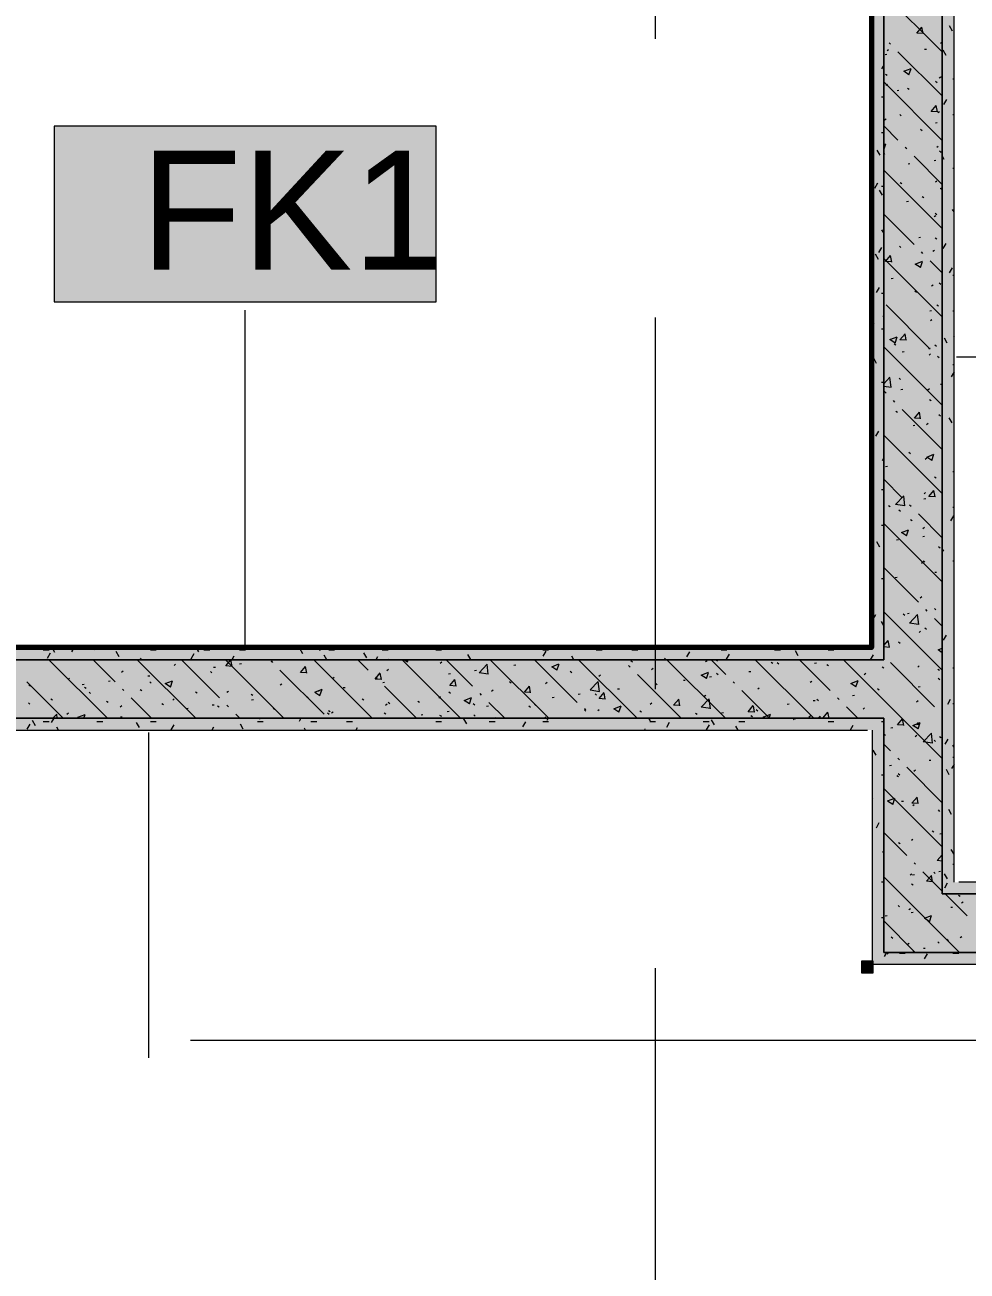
# Model space of a CAD drawing. Header units: millimetres. Extents: x -3817 to 677485, y -22715 to 103890.
# Drawn here: x 79826 to 81436, y 16517 to 18646 of the extents above; entities that cross this region are included whole.
import ezdxf

# ---------------------------------------------------------------- set-up
doc = ezdxf.new("R2010")
doc.units = ezdxf.units.MM
doc.layers.add('PDF _Геометрия', color=7, linetype='Continuous', true_color=0x1d1d1d)
doc.layers.add('PDF _Сплошная заливка', color=7, linetype='Continuous', true_color=0xffffff)
doc.layers.add('PDF _Текст', color=7, linetype='Continuous')
doc.styles.add('PDF GOST-Common', font='arial.ttf')

msp = doc.modelspace()

# ---------------------------------------------------------------- hatches: boundary and pattern name
at = {"layer": 'PDF _Сплошная заливка', "transparency": 33554559}
for points in [[(81273.3, 17581.4), (81293.3, 17581.4), (81293.3, 19061.3), (81273.3, 19061.3), (81273.3, 17594.4)], [(81293.3, 17561.3), (81293.3, 17581.4), (78943.1, 17581.4), (78943.1, 17561.3), (80080.6, 17561.3)], [(81265.3, 17441.3), (81273.3, 17441.3), (81273.3, 17461.3), (79323.3, 17461.3), (79323.3, 17441.3), (80080.6, 17441.3)], [(83173.3, 17161.4), (83173.3, 17181.3), (81413.3, 17181.3), (81413.3, 17161.4), (83049.3, 17161.4)], [(83049.3, 17061.3), (84441.7, 17061.3), (84441.7, 17161.4), (81293.3, 17161.4), (81293.3, 17061.3)], [(85153.3, 17041.3), (85213.3, 17041.3), (85213.3, 17061.3), (81273.3, 17061.3), (81273.3, 17041.3), (83049.3, 17041.3)]]:
    msp.add_hatch(color=256, dxfattribs=at).paths.add_polyline_path(points)

# ---------------------------------------------------------------- linework, layer by layer
at = {"layer": 'PDF _Геометрия', "color": 9, "lineweight": 9, "true_color": 0xc0c0c0}
msp.add_lwpolyline([(83103.3, 22091.3), (83173.3, 22091.3), (83173.3, 17161.4), (81393.3, 17161.4), (81393.3, 19061.3), (81393.3, 19161.3), (81393.3, 17161.4), (81413.3, 17161.4), (83173.3, 17161.4), (83173.3, 17181.3), (83173.3, 22091.3), (83153.3, 22091.3)], close=True, dxfattribs=at)
at = {"layer": 'PDF _Геометрия', "color": 231, "lineweight": 70, "true_color": 0xff80c0}
msp.add_lwpolyline([(80793.3, 22071.3), (80793.3, 22070.3), (80872.3, 22070.3), (80872.3, 19041.3), (80872.3, 19040.3), (81272.3, 19040.3), (81272.3, 17582.3), (78944.1, 17582.3), (78944.1, 20490.3), (79343.3, 20490.3), (79344.3, 20490.3), (79344.3, 21031.3), (79344.3, 21032.3), (78944.1, 21032.3), (78944.1, 21031.3)], dxfattribs=at)
at = {"layer": 'PDF _Геометрия', "color": 9, "lineweight": 9, "true_color": 0xc0c0c0}
for points in [[(81293.3, 19061.3), (81293.3, 17561.3), (78923.1, 17561.3), (78923.1, 20511.3)], [(78923.1, 20491.3), (78923.1, 17561.3), (78943.1, 17561.3), (81293.3, 17561.3), (81293.3, 17581.4), (81293.3, 19061.3)], [(79323.3, 17461.3), (81293.3, 17461.3), (81293.3, 17161.4), (81293.3, 17061.3), (84441.7, 17061.3), (84441.7, 17161.4), (83273.3, 17161.4), (83273.3, 19291.3), (84723.3, 19291.3), (84723.3, 17561.3)], [(85213.3, 17061.3), (81293.3, 17061.3), (81293.3, 17461.3), (81273.3, 17461.3), (79323.3, 17461.3), (79323.3, 17441.3), (79323.3, 17061.3), (78923.1, 17061.3)], [(81273.3, 17061.3), (81273.3, 17041.3), (85213.3, 17041.3), (85233.3, 17041.3)]]:
    msp.add_lwpolyline(points, dxfattribs=at)
at = {"layer": 'PDF _Геометрия', "color": 231, "lineweight": 9, "true_color": 0xff80c0}
msp.add_lwpolyline([(79323.3, 20491.3), (78943.1, 20491.3), (78943.1, 20490.3), (78943.1, 17581.4), (78944.1, 17581.4), (81272.3, 17581.4), (81273.3, 17581.4), (81273.3, 17594.4), (81273.3, 19041.3), (81272.3, 19041.3), (80873.3, 19041.3)], dxfattribs=at)
at = {"layer": 'PDF _Геометрия', "color": 253, "lineweight": 9, "true_color": 0xaaaaaa}
for points in [[(80903.3, 18622), (80903.3, 20209.5)], [(80903.3, 17510.8), (80903.3, 18145.8)], [(80903.3, 15447), (80903.3, 17034.5)], [(80108.8, 16911.4), (81843.3, 16911.4), (84343.3, 16911.4)]]:
    msp.add_lwpolyline(points, dxfattribs=at)
at = {"layer": 'PDF _Геометрия', "color": 7, "lineweight": 9}
for points in [[(81413.3, 17181.3), (81413.3, 19161.3)], [(81273.3, 19041.3), (81273.3, 17594.4), (81273.3, 17581.4)], [(80202.1, 17581.8), (80202.1, 18158.6)], [(81417.3, 18078.7), (81828.2, 18078.7)], [(81272.3, 17581.4), (78944.1, 17581.4)], [(79343.3, 17441.3), (81265.3, 17441.3)], [(80036.6, 17437.3), (80036.6, 16881.5)], [(81273.3, 17441.3), (81273.3, 17061.3)], [(83153.3, 17181.3), (81421.3, 17181.3)]]:
    msp.add_lwpolyline(points, dxfattribs=at)
at = {"layer": 'PDF _Геометрия', "color": 252, "lineweight": 9, "true_color": 0x878787}
for points in [[(81393.3, 18599.4), (81293.3, 18699.4)], [(81360.5, 18630.7), (81349.9, 18631.7), (81358.4, 18641.9)], [(81360.5, 18630.7), (81358.4, 18641.8)], [(81298.9, 18601.7), (81301.6, 18603.7)], [(81304.8, 18612.5), (81302.3, 18615)], [(81362.7, 18604), (81366.1, 18604.4)], [(81390.2, 18614.2), (81392.9, 18616.2)], [(81295.4, 18595.1), (81298.7, 18595.5)], [(81392.8, 18524.5), (81317.4, 18599.9)], [(81296.5, 18561.7), (81299.3, 18559.9)], [(81336.3, 18560.6), (81327.4, 18566.5), (81339.9, 18571.3)], [(81336.3, 18560.5), (81339.9, 18571.3)], [(81393.3, 18448.5), (81293.3, 18548.5)], [(81296.8, 18542.5), (81299.4, 18544.5)], [(81381.8, 18549.5), (81384.3, 18547.2)], [(81388.1, 18555), (81390.7, 18557.1)], [(81391.4, 18557.7), (81393.3, 18556.5)], [(81316, 18533.8), (81319.3, 18534.3)], [(81334, 18537.8), (81336.8, 18536)], [(81385.2, 18497), (81374.5, 18497.9), (81383.1, 18508.2)], [(81385.2, 18496.9), (81383.1, 18508.1)], [(81385.9, 18495.8), (81388.6, 18497.9)], [(81294.6, 18483.3), (81297.3, 18485.4)], [(81320.7, 18492.6), (81323.2, 18490.4)], [(81381.5, 18478.5), (81384.8, 18478.9)], [(81317.4, 18449), (81293.3, 18473.1)], [(81356, 18467.3), (81358.9, 18465.5)], [(81293.3, 18441.1), (81296.6, 18442.4)], [(81293.3, 18432.4), (81296.6, 18442.3)], [(81332.5, 18433.9), (81329.9, 18436.5)], [(81383.7, 18436.6), (81386.4, 18438.7)], [(81293.3, 18424.7), (81295.1, 18426.2)], [(81393.3, 18373.1), (81345, 18421.4)], [(81379.2, 18414.2), (81382.5, 18414.7)], [(81388.6, 18430.4), (81391.1, 18428.1)], [(81393.3, 18297.7), (81293.3, 18397.7)], [(81334.7, 18408.4), (81338, 18408.8)], [(81321.4, 18376.5), (81324.2, 18374.7)], [(81381.6, 18377.5), (81384.2, 18379.5)], [(81358.9, 18352.6), (81361.7, 18350.8)], [(81393.3, 18364), (81390.3, 18366), (81393.3, 18367.2)], [(81332.4, 18344.1), (81335.8, 18344.5)], [(81345, 18270.5), (81293.3, 18322.3)], [(81379.4, 18318.3), (81382.1, 18320.3)], [(81381.3, 18324.3), (81383.7, 18322.1)], [(81320.2, 18267.5), (81322.6, 18265.2)], [(81353, 18282.8), (81356.3, 18283.3)], [(81380.9, 18282.1), (81383.8, 18280.3)], [(81393.3, 18146.8), (81293.3, 18246.8)], [(81307, 18240.7), (81296.3, 18241.6), (81304.9, 18251.8)], [(81307, 18240.6), (81304.9, 18251.8)], [(81355.9, 18231.1), (81347, 18237.1), (81359.5, 18241.9)], [(81355.9, 18231.1), (81359.5, 18241.8)], [(81360.1, 18255.4), (81357.6, 18257.9)], [(81393.3, 18222.3), (81372.7, 18242.8)], [(81377.3, 18259.1), (81379.9, 18261.1)], [(81306.2, 18212.7), (81309.6, 18213.2)], [(81375.1, 18199.9), (81377.8, 18201.9)], [(81388.1, 18205.3), (81390.6, 18203)], [(81346.3, 18191.2), (81349.1, 18189.4)], [(81372.7, 18092), (81297.3, 18167.4)], [(81371.8, 18157.4), (81375.1, 18157.8)], [(81383.8, 18167.4), (81386.6, 18165.6)], [(81372.9, 18140.7), (81375.6, 18142.7)], [(81331.6, 18106.9), (81321, 18107.9), (81329.6, 18118.1)], [(81331.6, 18106.9), (81329.6, 18118)], [(81393.3, 17995.9), (81293.3, 18095.9)], [(81312.6, 18102.2), (81303.8, 18108.2), (81316.2, 18112.9)], [(81310.9, 18100.9), (81313.8, 18099.1)], [(81312.6, 18102.1), (81316.2, 18112.9)], [(81369.5, 18093.1), (81372.8, 18093.6)], [(81380.7, 18099.2), (81383.2, 18096.9)], [(81325, 18087.3), (81328.3, 18087.7)], [(81370.8, 18081.5), (81373.4, 18083.6)], [(81387.8, 18076.9), (81385.3, 18079.4)], [(81293.3, 18032.7), (81303.8, 18043.7)], [(81293.3, 18028.7), (81305.8, 18026.8)], [(81305.8, 18026.7), (81303.9, 18043.6)], [(81319.7, 18042.3), (81322.1, 18040.1)], [(81390.1, 18031.9), (81393.3, 18032.3)], [(81297.3, 18016.5), (81293.3, 18020.5)], [(81322.7, 18023), (81326, 18023.4)], [(81368.6, 18022.3), (81371.3, 18024.4)], [(81312.3, 18001.5), (81309.8, 18004)], [(81313.8, 17986.1), (81316.6, 17984.3)], [(81393.3, 17920.5), (81324.9, 17988.9)], [(81371.2, 18006), (81374.1, 18004.2)], [(81356.3, 17973.2), (81345.7, 17974.1), (81354.3, 17984.4)], [(81356.3, 17973.1), (81354.3, 17984.3)], [(81366.5, 17963.1), (81369.1, 17965.2)], [(81387.6, 17980.1), (81390, 17977.8)], [(81393.3, 17845.1), (81293.3, 17945.1)], [(81343.3, 17961.7), (81346.6, 17962.2)], [(81335.9, 17915.6), (81338.7, 17913.8)], [(81364.3, 17903.9), (81366.9, 17906)], [(81375.5, 17901.7), (81366.6, 17907.6), (81379.1, 17912.4)], [(81375.5, 17901.6), (81379.1, 17912.4)], [(81296.5, 17891.6), (81299.8, 17892)], [(81324.9, 17838), (81293.3, 17869.7)], [(81380.2, 17874), (81382.7, 17871.8)], [(81329.4, 17824.2), (81313.6, 17826.6), (81327.4, 17841.1)], [(81329.4, 17824.1), (81327.4, 17841)], [(81362, 17836.3), (81365.3, 17836.7)], [(81362.1, 17844.8), (81364.8, 17846.8)], [(81381, 17839.5), (81370.4, 17840.4), (81378.9, 17850.6)], [(81381, 17839.4), (81378.9, 17850.5)], [(81301.2, 17824.8), (81304.1, 17823)], [(81319.1, 17817.2), (81321.6, 17814.9)], [(81340, 17822.9), (81337.5, 17825.4)], [(81393.3, 17694.2), (81293.3, 17794.2)], [(81338.7, 17800.9), (81341.6, 17799.1)], [(81393.3, 17769.7), (81352.6, 17810.4)], [(81332.2, 17772.7), (81323.4, 17778.7), (81335.8, 17783.5)], [(81332.2, 17772.7), (81335.8, 17783.4)], [(81360, 17785.6), (81362.6, 17787.6)], [(81315.2, 17766.1), (81318.6, 17766.6)], [(81359.8, 17772), (81363.1, 17772.4)], [(81387, 17755), (81389.5, 17752.7)], [(81360.8, 17730.4), (81363.6, 17728.6)], [(81352.6, 17659.5), (81293.3, 17718.8)], [(81357.8, 17726.4), (81360.5, 17728.4)], [(81380.3, 17710.7), (81383.6, 17711.2)], [(81313, 17701.9), (81316.3, 17702.3)], [(81355.6, 17667.2), (81358.3, 17669.2)], [(81367.7, 17644.4), (81365.1, 17646.9)], [(81379.7, 17648.9), (81382.2, 17646.6)], [(81393.3, 17543.3), (81293.3, 17643.3)], [(81326.2, 17639.5), (81329, 17637.7)], [(81333.6, 17640.6), (81336.9, 17641)], [(81352.9, 17621.5), (81337.1, 17624), (81351, 17638.4)], [(81353, 17621.5), (81351, 17638.4)], [(81393.3, 17618.8), (81380.2, 17631.8)], [(81353.5, 17608), (81356.1, 17610)], [(81363.6, 17615.6), (81366.5, 17613.8)], [(81293.3, 17585.4), (81300.7, 17594.3)], [(81293.3, 17584), (81302.8, 17583.1)], [(81302.8, 17583.1), (81300.7, 17594.2)], [(81318.6, 17592), (81321.1, 17589.8)], [(79966.5, 17461.3), (79866.5, 17561.3)], [(79979.7, 17523.7), (79942, 17561.3)], [(80117.4, 17461.3), (80017.4, 17561.3)], [(80047.9, 17561.3), (80052.2, 17561)], [(80052.2, 17560.9), (80052.1, 17561.3)], [(80158.2, 17496), (80092.9, 17561.3)], [(80268.3, 17461.3), (80168.3, 17561.3)], [(80179.7, 17549.8), (80169.1, 17550.8), (80177.6, 17561)], [(80179.7, 17549.8), (80177.7, 17560.9)], [(80419.2, 17461.3), (80319.2, 17561.3)], [(80412.2, 17543.8), (80394.6, 17561.3)], [(80570, 17461.3), (80470, 17561.3)], [(80473.6, 17561.3), (80479.1, 17557.6)], [(80479.1, 17557.5), (80480.4, 17561.3)], [(80590.7, 17516.2), (80545.5, 17561.3)], [(80720.9, 17461.3), (80620.9, 17561.3)], [(80769.2, 17488.5), (80696.4, 17561.3)], [(80871.8, 17461.3), (80771.8, 17561.3)], [(80861.2, 17559.9), (80863.7, 17557.6)], [(81022.6, 17461.3), (80922.6, 17561.3)], [(80988.7, 17558.3), (80991.4, 17560.3)], [(81023.2, 17536.3), (80998.1, 17561.3)], [(81006, 17561.2), (81008.9, 17559.4)], [(81173.5, 17461.3), (81073.5, 17561.3)], [(81201.7, 17508.6), (81149, 17561.3)], [(81393.3, 17392.5), (81293.3, 17492.5), (81224.4, 17561.3)], [(81393.3, 17573.4), (81386.2, 17578.2), (81393.3, 17580.9)], [(79990.6, 17540.2), (79993.2, 17542.3)], [(80080.4, 17551.6), (80083.1, 17553.6)], [(80142.7, 17541.4), (80145.2, 17539.1)], [(80147.8, 17548.5), (80151.1, 17548.9)], [(80192.3, 17554.3), (80195.6, 17554.8)], [(80248.7, 17556.4), (80246.2, 17558.9)], [(80246.4, 17559.2), (80248.9, 17556.9)], [(80336.7, 17468.4), (80261.3, 17543.8)], [(80307.2, 17538.7), (80296.6, 17539.6), (80305.2, 17549.8)], [(80307.2, 17538.6), (80305.2, 17549.7)], [(80434.8, 17527.5), (80424.1, 17528.4), (80432.7, 17538.7)], [(80434.8, 17527.4), (80432.7, 17538.6)], [(80444, 17543), (80446.7, 17545)], [(80535.3, 17555.5), (80538, 17557.5)], [(80593.8, 17543.2), (80597.1, 17543.6)], [(80617.5, 17536.6), (80601.7, 17539.1), (80615.5, 17553.5)], [(80617.5, 17536.6), (80615.5, 17553.5)], [(80661.1, 17552.1), (80664.5, 17552.5)], [(80734.6, 17543.4), (80725.8, 17549.3), (80738.2, 17554.1)], [(80734.6, 17543.3), (80738.3, 17554)], [(80757.5, 17542.1), (80760, 17539.8)], [(80859.7, 17548.8), (80857.2, 17551.4)], [(80896.4, 17544.9), (80899.1, 17547)], [(80990.2, 17529.1), (80981.3, 17535.1), (80993.8, 17539.9)], [(80990.2, 17529.1), (80993.8, 17539.8)], [(81007.5, 17538.6), (81010, 17536.4)], [(81062.6, 17541), (81066, 17541.4)], [(81100.9, 17557.2), (81103.8, 17555.4)], [(81111.2, 17556.4), (81113.7, 17554.2)], [(81174.9, 17555.7), (81178.3, 17556.2)], [(81195.9, 17553.2), (81198.7, 17551.4)], [(81290.8, 17549.2), (81293.3, 17547.6), (81293.6, 17547.3)], [(81380.2, 17481), (81304.8, 17556.4)], [(81351.3, 17548.8), (81354, 17550.9)], [(81385.7, 17545.1), (81388.5, 17543.3)], [(79891.2, 17461.3), (79828.8, 17523.7)], [(79832.4, 17518.5), (79835.3, 17516.6)], [(79899.3, 17527.7), (79902, 17529.7)], [(79923.6, 17519), (79927, 17519.4)], [(79968.2, 17524.8), (79971.5, 17525.3)], [(80035.5, 17533.7), (80038.8, 17534.1)], [(80039.1, 17523.6), (80041.5, 17521.3)], [(80074.2, 17514.5), (80065.4, 17520.5), (80077.8, 17525.2)], [(80074.2, 17514.4), (80077.8, 17525.2)], [(80261.9, 17518.3), (80264.5, 17520.3)], [(80351.7, 17529.6), (80354.3, 17531.7)], [(80427.3, 17528.7), (80424.7, 17531.2)], [(80437, 17522.6), (80440.3, 17523)], [(80549.3, 17537.4), (80552.6, 17537.8)], [(80562.3, 17516.3), (80551.7, 17517.3), (80560.2, 17527.5)], [(80562.3, 17516.3), (80560.2, 17527.4)], [(80653.9, 17524.3), (80656.3, 17522)], [(80715.3, 17521), (80718, 17523.1)], [(80791.4, 17509.7), (80805.3, 17524.1)], [(80807.3, 17507.1), (80805.3, 17524)], [(80806.6, 17533.5), (80809.3, 17535.6)], [(80947.2, 17461.3), (80872.3, 17536.3)], [(80903.8, 17520.8), (80906.3, 17518.6)], [(80950.8, 17526.2), (80954.1, 17526.7)], [(80995.3, 17532.1), (80998.6, 17532.5)], [(81038.3, 17521.2), (81035.8, 17523.7)], [(81167.7, 17523), (81170.3, 17525)], [(81245.7, 17514.9), (81236.8, 17520.8), (81249.3, 17525.6)], [(81245.7, 17514.8), (81249.3, 17525.6)], [(81260, 17536.3), (81262.7, 17538.3)], [(81386.5, 17529.8), (81389, 17527.6)], [(79927.4, 17514.4), (79930.2, 17512.6)], [(79935.4, 17505.8), (79937.8, 17503.5)], [(79994.8, 17508.6), (79992.2, 17511.1)], [(80042, 17461.3), (80007.3, 17496)], [(80022.3, 17510.4), (80025.1, 17508.6)], [(80117.2, 17506.4), (80120, 17504.6)], [(80170.6, 17505.7), (80173.2, 17507.8)], [(80212.1, 17502.4), (80214.9, 17500.6)], [(80307, 17498.4), (80309.8, 17496.6)], [(80320.9, 17506.2), (80333.3, 17511)], [(80320.9, 17506.2), (80329.7, 17500.2)], [(80325.1, 17507.8), (80328.5, 17508.3)], [(80329.7, 17500.2), (80333.3, 17510.9)], [(80369.7, 17513.7), (80373, 17514.1)], [(80494.6, 17461.3), (80439.8, 17516.2)], [(80533.1, 17496.3), (80535.8, 17498.3)], [(80550.2, 17506.5), (80552.6, 17504.2)], [(80585.2, 17486), (80576.4, 17492), (80588.9, 17496.8)], [(80585.3, 17485.9), (80588.9, 17496.7)], [(80605.8, 17501.1), (80603.3, 17503.6)], [(80623, 17507.7), (80625.6, 17509.7)], [(80689.8, 17505.2), (80679.2, 17506.1), (80687.8, 17516.3)], [(80689.8, 17505.1), (80687.8, 17516.3)], [(80726.7, 17496.7), (80730, 17497.2)], [(80771.2, 17502.6), (80774.5, 17503)], [(80791.4, 17509.7), (80807.3, 17507.2)], [(80800.1, 17503), (80802.6, 17500.8)], [(80817.3, 17494), (80806.7, 17495), (80815.3, 17505.2)], [(80817.4, 17494), (80815.3, 17505.1)], [(80838.5, 17511.5), (80841.8, 17511.9)], [(80986.6, 17499.1), (80989.2, 17501.1)], [(81098.1, 17461.3), (81050.8, 17508.6)], [(81077.9, 17511.6), (81080.5, 17513.6)], [(81216.8, 17493.5), (81214.3, 17496)], [(81240, 17500.3), (81243.3, 17500.8)], [(81282.8, 17512), (81285.3, 17509.8)], [(81352.3, 17515.1), (81355.6, 17515.6)], [(79831.7, 17488), (79834.1, 17485.7)], [(79869.9, 17494.6), (79872.8, 17492.8)], [(79964.9, 17490.6), (79967.7, 17488.8)], [(79988.4, 17481), (79991.1, 17483.1)], [(80059.8, 17486.5), (80062.6, 17484.7)], [(80078.2, 17492.4), (80080.9, 17494.5)], [(80101, 17478.3), (80104.3, 17478.8)], [(80145.5, 17484.2), (80148.8, 17484.6)], [(80154.7, 17482.5), (80157.5, 17480.7)], [(80173.3, 17481), (80170.8, 17483.5)], [(80212.9, 17493.1), (80216.2, 17493.5)], [(80249.6, 17478.5), (80252.4, 17476.7)], [(80401.9, 17494.4), (80404.8, 17492.6)], [(80441.9, 17483.8), (80444.5, 17485.8)], [(80446.5, 17488.7), (80448.9, 17486.4)], [(80496.8, 17490.4), (80499.7, 17488.6)], [(80591.8, 17486.4), (80594.6, 17484.6)], [(80614.4, 17482), (80617.7, 17482.4)], [(80645.5, 17461.3), (80618.3, 17488.5)], [(80686.7, 17482.4), (80689.5, 17480.6)], [(80696.5, 17485.2), (80698.9, 17483)], [(80781.6, 17478.3), (80784.4, 17476.5)], [(80784.3, 17473.4), (80781.8, 17475.9)], [(80804.4, 17474.4), (80807.1, 17476.4)], [(80840.8, 17471.8), (80831.9, 17477.7), (80844.4, 17482.5)], [(80840.8, 17471.7), (80844.4, 17482.5)], [(80894.2, 17485.7), (80896.9, 17487.8)], [(80944.9, 17482.9), (80934.2, 17483.8), (80942.8, 17494)], [(80944.9, 17482.8), (80942.8, 17494)], [(80997, 17477.8), (80981.2, 17480.2), (80995, 17494.7)], [(80997, 17477.7), (80995.1, 17494.6)], [(81072.4, 17471.7), (81061.8, 17472.6), (81070.3, 17482.9)], [(81072.4, 17471.7), (81070.4, 17482.8)], [(81075.4, 17476.4), (81077.9, 17474.2)], [(81128.2, 17485.6), (81131.5, 17486.1)], [(81172.7, 17491.5), (81176, 17491.9)], [(81179.1, 17494.2), (81181.6, 17492)], [(81249, 17461.3), (81229.4, 17481)], [(81257.9, 17477.1), (81260.5, 17479.1)], [(81349.2, 17489.6), (81351.8, 17491.7)], [(79873.1, 17461.3), (79880.1, 17468.6)], [(79880.9, 17461.3), (79880.1, 17468.6)], [(79897.1, 17468.5), (79899.8, 17470.6)], [(79916, 17463.1), (79928.4, 17467.9)], [(79916, 17463.1), (79918.6, 17461.3)], [(79926.3, 17461.3), (79928.4, 17467.8)], [(79988.7, 17463.6), (79992, 17464)], [(80192.9, 17461.3), (80185.9, 17468.4)], [(80342.8, 17470.9), (80345.3, 17468.6)], [(80344.5, 17474.5), (80347.3, 17472.7)], [(80349.5, 17470.5), (80352.2, 17472.5)], [(80439.4, 17470.5), (80442.2, 17468.7)], [(80502.5, 17467.2), (80505.8, 17467.7)], [(80534.3, 17466.5), (80537.2, 17464.7)], [(80547, 17473.1), (80550.3, 17473.5)], [(80592.8, 17467.4), (80595.2, 17465.2)], [(80629.2, 17462.5), (80631, 17461.3)], [(80713.1, 17461.8), (80715.8, 17463.9)], [(80876.5, 17474.3), (80879.3, 17472.5)], [(80948.5, 17462), (80951.9, 17462.4)], [(80971.4, 17470.3), (80974.2, 17468.5)], [(81015.9, 17470.8), (81019.2, 17471.3)], [(81066.3, 17466.3), (81069.2, 17464.5)], [(81090.6, 17461.3), (81087.4, 17463.5), (81099.9, 17468.3)], [(81097.6, 17461.3), (81099.9, 17468.2)], [(81161.2, 17462.3), (81162.7, 17461.3)], [(81165.5, 17463.8), (81168.2, 17465.8)], [(81181.1, 17461.3), (81184.8, 17465.2)], [(81185.3, 17461.3), (81184.8, 17465.2)], [(81190.9, 17461.3), (81189.3, 17461.5), (81197.9, 17471.7)], [(81199.8, 17461.3), (81197.9, 17471.6)], [(81327.5, 17449.4), (81316.8, 17450.3), (81325.4, 17460.5)], [(81327.5, 17449.3), (81325.4, 17460.5)], [(81351.8, 17443.3), (81343, 17449.3), (81355.4, 17454)], [(81351.1, 17454.3), (81353.9, 17452.5)], [(81351.8, 17443.2), (81355.4, 17454)], [(81393.3, 17467.9), (81392.8, 17468.4)], [(81293.6, 17434.4), (81296.5, 17432.6)], [(81305.5, 17445), (81308.8, 17445.4)], [(81347, 17430.4), (81349.7, 17432.5)], [(81350, 17450.9), (81353.4, 17451.3)], [(81376.5, 17418.9), (81360.7, 17421.4), (81374.6, 17435.8)], [(81376.5, 17418.9), (81374.6, 17435.7)], [(81304.8, 17405.5), (81293.3, 17417.1)], [(81379.2, 17423.7), (81381.6, 17421.5)], [(81388.6, 17430.4), (81391.4, 17428.6)], [(81319.9, 17390.4), (81317.4, 17393)], [(81370.6, 17389.6), (81373.9, 17390)], [(81303.3, 17380.7), (81306.6, 17381.2)], [(81393.3, 17317.1), (81332.5, 17377.9)], [(81344.8, 17371.2), (81347.5, 17373.3)], [(81315.7, 17363.9), (81318.5, 17362.1)], [(81318.1, 17366.9), (81320.5, 17364.6)], [(81393.3, 17241.6), (81293.3, 17341.6)], [(81352.1, 17315.7), (81341.5, 17316.6), (81350.1, 17326.8)], [(81352.1, 17315.6), (81350.1, 17326.7)], [(81299.7, 17320.3), (81312.2, 17325.1)], [(81299.7, 17320.3), (81308.5, 17314.4)], [(81308.6, 17314.3), (81312.2, 17325)], [(81323.8, 17319.5), (81327.1, 17319.9)], [(81342.7, 17312.1), (81345.3, 17314.1)], [(81386, 17304.7), (81388.5, 17302.4)], [(81332.5, 17227), (81293.3, 17266.2)], [(81376, 17269), (81378.8, 17267.2)], [(81389.3, 17264.1), (81392.7, 17264.6)], [(81318.6, 17249.2), (81321.4, 17247.4)], [(81340.5, 17252.9), (81343.2, 17254.9)], [(81393.3, 17217.3), (81384.3, 17218.7), (81393.3, 17228.1)], [(81347.5, 17211.9), (81345, 17214.4)], [(81393.3, 17166.2), (81360.1, 17199.3)], [(81378.6, 17198.6), (81381.1, 17196.3)], [(81387.1, 17199.9), (81390.4, 17200.3)], [(81422.6, 17061.3), (81322.6, 17161.4), (81293.3, 17190.7)], [(81338.3, 17193.7), (81341, 17195.7)], [(81340.6, 17178.7), (81343.4, 17176.9)], [(81342.6, 17194), (81345.9, 17194.4)], [(81376.8, 17181.9), (81366.2, 17182.9), (81374.7, 17193.1)], [(81376.8, 17181.9), (81374.8, 17193)], [(81435.6, 17123.9), (81398.1, 17161.4)], [(81421.2, 17159.5), (81423.7, 17157.3)], [(81317.6, 17141.7), (81320, 17139.5)], [(81336.2, 17134.5), (81338.8, 17136.5)], [(81407.6, 17138.6), (81411, 17139)], [(81426, 17145.9), (81428.7, 17147.9)], [(81347.2, 17061.3), (81293.3, 17115.3)], [(81295.8, 17123.9), (81299.1, 17124.3)], [(81340.3, 17129.7), (81343.6, 17130.2)], [(81371.4, 17113.8), (81362.6, 17119.8), (81375, 17124.6)], [(81371.4, 17113.8), (81375, 17124.5)], [(81306, 17087.8), (81308.8, 17086)], [(81334, 17075.3), (81336.7, 17077.3)], [(81385.5, 17079.5), (81387.9, 17077.3)], [(81400.9, 17083.8), (81403.7, 17082)], [(81423.8, 17086.7), (81426.5, 17088.7)], [(81343.5, 17063.9), (81346.3, 17062.1)], [(81360.9, 17068.5), (81364.2, 17068.9)]]:
    msp.add_lwpolyline(points, dxfattribs=at)
at = {"layer": 'PDF _Геометрия', "color": 253, "lineweight": 9, "true_color": 0x9b9b9b}
for points in [[(81410.9, 18635.2), (81405.8, 18643.9)], [(81399.7, 18593.5), (81394.7, 18602.3)], [(81293.3, 18576.8), (81289.6, 18570.5)], [(81411.5, 18553.4), (81413.3, 18553.4)], [(81289.6, 18522.9), (81293.3, 18522.9)], [(81400.2, 18518.2), (81395.2, 18509.5)], [(81411.5, 18492.5), (81413.3, 18492.5)], [(81289.6, 18462), (81293.3, 18462)], [(81293.3, 18473.1), (81293.2, 18473.3)], [(81287.1, 18422.9), (81282, 18431.6)], [(81396.7, 18415.8), (81393.3, 18421.9)], [(81411.5, 18401), (81413.3, 18401)], [(81282.4, 18375.1), (81277.3, 18366.4)], [(81289.6, 18370.5), (81293.3, 18370.5)], [(81291.1, 18354.9), (81286.1, 18363.6)], [(81413.3, 18326.3), (81411, 18330.1)], [(81293.3, 18290.3), (81290.2, 18295.6)], [(81289.5, 18265.4), (81284.4, 18256.7)], [(81399.1, 18272.5), (81394.1, 18263.8)], [(81284.1, 18245.2), (81279, 18253.9)], [(81410.3, 18230.9), (81405.2, 18222.2)], [(81411.5, 18218.1), (81413.3, 18218.1)], [(81285.4, 18197.4), (81280.3, 18188.7)], [(81289.6, 18187.7), (81293.3, 18187.7)], [(81411.5, 18157.2), (81413.3, 18157.2)], [(81277, 18135.5), (81273.3, 18142)], [(81293.3, 18150.1), (81291.5, 18147.1)], [(81289.6, 18126.7), (81293.3, 18126.7)], [(81413.3, 18114.1), (81412.3, 18112.5)], [(81401.9, 18102.1), (81396.9, 18110.8)], [(81281.1, 18067.5), (81276.1, 18076.2)], [(81413.3, 18053.2), (81408.2, 18044.5)], [(81411.5, 18065.7), (81413.3, 18065.7)], [(81289.6, 18035.3), (81293.3, 18035.3)], [(81410.1, 17966), (81405, 17974.7)], [(81284.3, 17951.7), (81279.2, 17943)], [(81293.3, 17906.3), (81290.4, 17901.3)], [(81411.5, 17882.9), (81413.3, 17882.9)], [(81289.6, 17852.4), (81293.3, 17852.4)], [(81411.5, 17821.9), (81413.3, 17821.9)], [(81412.2, 17807.4), (81407.1, 17798.7)], [(81289.6, 17791.4), (81293.3, 17791.4)], [(81286.3, 17753.7), (81281.2, 17762.5)], [(81395.9, 17746.7), (81393.3, 17751.3)], [(81411.5, 17730.5), (81413.3, 17730.5)], [(81289.6, 17700), (81293.3, 17700)], [(81279.1, 17637.9), (81274.1, 17629.2)], [(81293.3, 17619.7), (81289.4, 17626.4)], [(81399.9, 17603.3), (81394.9, 17594.6)], [(79876.9, 17573.6), (79872.4, 17581.4)], [(79909, 17581.4), (79905.2, 17574.8)], [(79944.9, 17577.6), (79942.8, 17581.4)], [(80122.6, 17574.7), (80118.8, 17581.4)], [(80261, 17581.4), (80260.6, 17580.8)], [(80331.4, 17581.4), (80328.7, 17576.7)], [(80682.1, 17580.9), (80681.9, 17581.4)], [(80753.7, 17581.4), (80752.1, 17578.6)], [(81105.6, 17579), (81104.2, 17581.4)], [(81176.1, 17581.4), (81175.6, 17580.5)], [(79857, 17578.1), (79867.1, 17578.1)], [(79868.6, 17572.4), (79863.6, 17563.6)], [(79986.6, 17566.5), (79981.5, 17575.2)], [(80024.7, 17561.3), (80023.2, 17564)], [(80039.9, 17578.1), (80050, 17578.1)], [(80114.4, 17571.3), (80109.3, 17562.5)], [(80131.3, 17578.1), (80141.4, 17578.1)], [(80182.4, 17567.2), (80179, 17561.3)], [(80192.3, 17578.1), (80202.4, 17578.1)], [(80300.3, 17571.7), (80295.3, 17580.4)], [(80341.5, 17561.3), (80336.9, 17569.2)], [(80344.7, 17578.1), (80354.8, 17578.1)], [(80410, 17564.6), (80405, 17573.3)], [(80428.1, 17566.1), (80425.4, 17561.3)], [(80436.1, 17578.1), (80446.2, 17578.1)], [(80447.1, 17561.3), (80446.6, 17562.1)], [(80496.2, 17562), (80495.8, 17561.3)], [(80527.6, 17578.1), (80537.6, 17578.1)], [(80587.7, 17561.6), (80582.7, 17570.3)], [(80710.5, 17578.1), (80720.5, 17578.1)], [(80715.5, 17576.1), (80710.5, 17567.4)], [(80763.8, 17561.3), (80760.4, 17567.3)], [(80801.9, 17578.1), (80812, 17578.1)], [(80862.9, 17578.1), (80872.9, 17578.1)], [(80919.6, 17563.9), (80918.1, 17561.3)], [(80961.2, 17575), (80956.2, 17566.3)], [(81015.3, 17578.1), (81025.3, 17578.1)], [(81029.3, 17571), (81024.2, 17562.3)], [(81106.7, 17578.1), (81116.8, 17578.1)], [(81147.2, 17567.9), (81142.2, 17576.6)], [(81198.1, 17578.1), (81208.2, 17578.1)], [(81275, 17569.9), (81270.1, 17561.3)], [(81411.5, 17547.6), (81413.3, 17547.6)], [(81407, 17493.7), (81402, 17485)], [(81411.5, 17486.6), (81413.3, 17486.6)], [(79843.4, 17448.7), (79838.4, 17457.4)], [(79857, 17456.1), (79867.1, 17456.1)], [(79874.9, 17461.3), (79870.7, 17454)], [(79948.5, 17456.1), (79958.5, 17456.1)], [(79980.5, 17461.3), (79980.3, 17461)], [(80021.1, 17445.7), (80016.1, 17454.4)], [(80039.9, 17456.1), (80050, 17456.1)], [(80222.8, 17456.1), (80232.8, 17456.1)], [(80226.9, 17461.3), (80226.1, 17460)], [(80297.3, 17461.3), (80294.1, 17455.9)], [(80314.2, 17456.1), (80324.3, 17456.1)], [(80375.2, 17456.1), (80385.2, 17456.1)], [(80527.6, 17456.1), (80537.6, 17456.1)], [(80580.6, 17451.9), (80575.6, 17460.6)], [(80619, 17456.1), (80629.1, 17456.1)], [(80680.9, 17455.3), (80675.9, 17446.6)], [(80710.5, 17456.1), (80720.5, 17456.1)], [(80719.6, 17461.3), (80717.6, 17457.8)], [(80894.4, 17457.1), (80892, 17461.3)], [(80893.3, 17456.1), (80903.4, 17456.1)], [(80926.7, 17454.2), (80921.7, 17445.5)], [(80962.4, 17461.2), (80962.3, 17461.3)], [(80984.8, 17456.1), (80994.8, 17456.1)], [(81004.1, 17450), (80999, 17458.8)], [(81045.7, 17456.1), (81055.8, 17456.1)], [(81140.1, 17458.2), (81138.3, 17461.3)], [(81142, 17461.3), (81141, 17459.7)], [(81198.1, 17456.1), (81208.2, 17456.1)], [(81289.6, 17456.1), (81293.3, 17456.1)], [(79834.1, 17451.5), (79829, 17442.8)], [(79882.8, 17441.3), (79880, 17446.2)], [(80079.8, 17450.4), (80074.8, 17441.7)], [(80147.8, 17446.3), (80145, 17441.3)], [(80198.8, 17442.7), (80193.8, 17451.4)], [(80305.2, 17441.3), (80303.5, 17444.3)], [(80393.6, 17445.3), (80391.3, 17441.3)], [(80885, 17443.1), (80884.1, 17441.3)], [(80994.7, 17450.1), (80989.7, 17441.4)], [(81044.3, 17441.3), (81040.7, 17447.6)], [(81240.4, 17449), (81236, 17441.3)], [(81402.9, 17425.6), (81397.9, 17416.9)], [(81413.3, 17411.9), (81411.3, 17415.2)], [(81280.3, 17398.3), (81275.3, 17407.1)], [(81411.5, 17395.2), (81413.3, 17395.2)], [(81405.2, 17364.9), (81400.2, 17373.6)], [(81413.3, 17382.6), (81409, 17375.3)], [(81289.6, 17364.7), (81293.3, 17364.7)], [(81273.9, 17324.1), (81273.3, 17323)], [(81409.3, 17296.8), (81404.2, 17305.6)], [(81285.1, 17282.5), (81280, 17273.8)], [(81293.3, 17235.7), (81291.2, 17232.2)], [(81413.3, 17229), (81408.3, 17237.5)], [(81411.5, 17212.3), (81413.3, 17212.3)], [(81289.6, 17181.8), (81293.3, 17181.8)], [(81401.8, 17179.9), (81396.8, 17171.2)], [(81402.2, 17187.2), (81397.2, 17195.9)], [(81289.6, 17120.9), (81293.3, 17120.9)], [(81298.2, 17061.3), (81294.2, 17054.4)], [(81300.7, 17058.2), (81298.9, 17061.3)], [(81320.1, 17059.9), (81330.1, 17059.9)], [(81367.3, 17059.1), (81362.2, 17050.4)], [(81411.5, 17059.9), (81421.6, 17059.9)]]:
    msp.add_lwpolyline(points, dxfattribs=at)
at = {"layer": 'PDF _Геометрия', "color": 7, "lineweight": 9}
msp.add_lwpolyline([(80528.6, 18472.5), (79875.5, 18472.5), (79875.5, 18172.5), (80528.6, 18172.5)], close=True, dxfattribs=at)
at = {"layer": 'PDF _Геометрия', "color": 7, "lineweight": 20}
msp.add_lwpolyline([(81275.3, 17026.8), (81275.3, 17046.3), (81255.3, 17046.3), (81255.3, 17026.8)], close=True, dxfattribs=at)
at = {"layer": 'PDF _Сплошная заливка', "lineweight": 35, "transparency": 33554559}
for points in [[(81413.3, 17161.4), (81413.3, 19161.3), (81393.3, 17161.4), (81393.3, 19161.3)], [(81393.3, 17161.4), (81393.3, 19061.3), (81293.3, 17161.4), (81293.3, 19061.3)], [(79323.3, 17461.3), (81293.3, 17461.3), (79323.3, 17561.3), (81293.3, 17561.3)], [(81293.3, 17061.3), (81293.3, 17461.3), (81273.3, 17061.3), (81273.3, 17461.3)]]:
    msp.add_solid(points, dxfattribs=at)
at = {"layer": 'PDF _Сплошная заливка', "lineweight": 9, "transparency": 33554559}
msp.add_solid([(80528.6, 18472.5), (79875.5, 18472.5), (80528.6, 18172.5), (79875.5, 18172.5)], dxfattribs=at)
at = {"layer": 'PDF _Сплошная заливка', "color": 254, "lineweight": 35, "true_color": 0xffb9dc, "transparency": 33554559}
msp.add_solid([(81272.3, 17594.4), (81273.3, 17594.4), (81272.3, 17971.4)], dxfattribs=at)
at = {"layer": 'PDF _Сплошная заливка', "color": 1, "lineweight": 35, "transparency": 33554559}
msp.add_solid([(81275.3, 17026.8), (81275.3, 17046.3), (81255.3, 17026.8), (81255.3, 17046.3)], dxfattribs=at)

# ---------------------------------------------------------------- texts
at = {"layer": 'PDF _Текст', "insert": (80022.6, 18329.1), "char_height": 203.2, "attachment_point": 4, "style": 'PDF GOST-Common'}
msp.add_mtext('FK1', dxfattribs=at)

doc.saveas('drawing.dxf')
